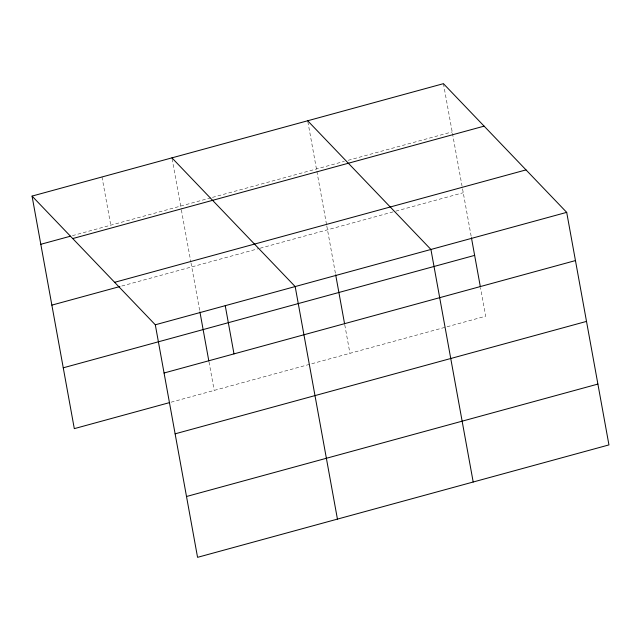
<?xml version="1.0" encoding="UTF-8"?>
<svg xmlns="http://www.w3.org/2000/svg" width="641" height="641" viewBox="0 0 641 641"><rect width="100%" height="100%" fill="white"/><g stroke="black" fill="none" stroke-linecap="round" stroke-linejoin="round"><path stroke-width="0.48" stroke-dasharray="3.21 2.4" d="M72.425 235.656L211.49 197.652M212.459 197.388L344.361 161.348M348.215 160.29L452.201 131.878M121.798 286.014L259.132 248.484M260.102 248.227L394.896 211.386M395.858 211.129L463.251 192.709M171.075 402.195L485.694 316.213L480.526 287.761M443.436 83.667L462.361 187.805M462.538 188.783L471.263 236.777M307.856 121.75L326.606 224.903M326.782 225.88L335.507 273.875M344.77 324.859L349.938 353.311M172.1 158.848L181.219 209.014M181.395 210L190.85 262.001M191.026 262.978L199.744 310.973M209.014 361.957L214.182 390.409M101.983 176.972L110.749 225.183"/><path stroke-width="0.96" d="M32.05 196.09L443.436 83.667L566.692 212.363L608.95 444.91L197.564 557.333L155.306 324.787L32.05 196.09L74.308 428.637L169.152 402.716M40.808 244.293L70.51 236.184M72.721 238.556L484.107 126.141M114.627 282.312L526.013 169.897M51.865 305.124L119.883 286.543M155.306 324.787L566.692 212.363M63.259 367.806L474.644 255.382M164.064 372.998L575.45 260.575M175.121 433.829L586.507 321.405M186.507 496.503L597.893 384.079M307.68 120.764L430.928 249.461L473.194 482.016M171.924 157.862L295.172 286.567L337.438 519.114M471.439 237.755L480.349 286.775M335.684 274.853L344.594 323.881M225.239 305.677L233.997 353.888M199.928 311.951L208.83 360.979"/></g></svg>
